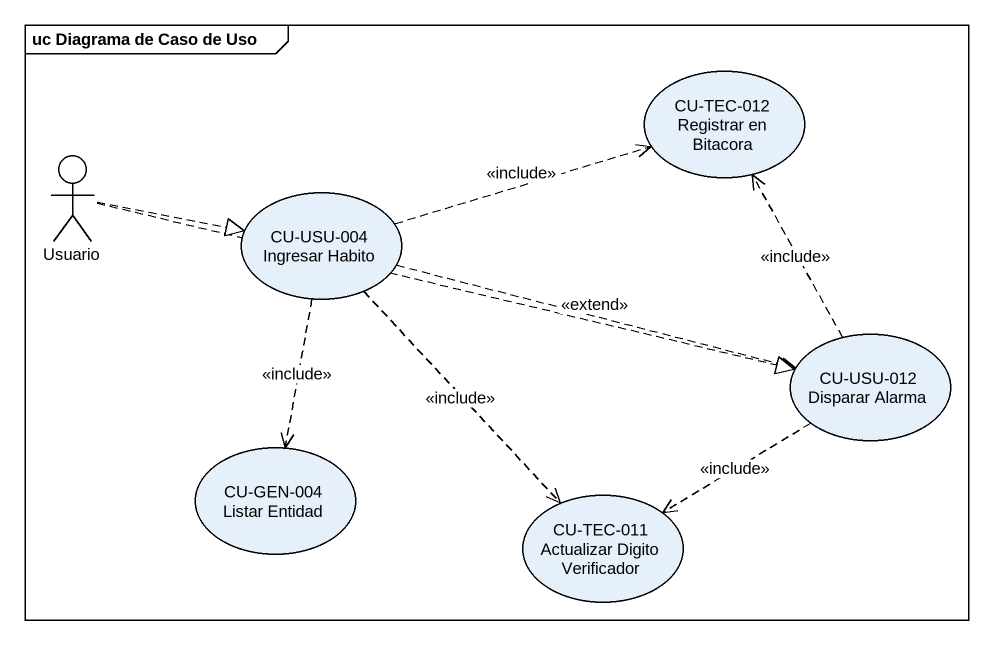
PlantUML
@startuml
mainframe uc Diagrama de Caso de Uso
usecase "CU-TEC-012 Registrar en Bitacora" as CU_TEC_012_Registrar_en
actor Usuario
usecase "CU-USU-004 Ingresar Habito" as CU_USU_004_Ingresar_Habito
usecase "CU-USU-012 Disparar Alarma" as CU_USU_012_Disparar_Alarma
usecase "CU-GEN-004 Listar Entidad" as CU_GEN_004_Listar_Entidad
usecase "CU-TEC-011 Actualizar Digito Verificador" as CU_TEC_011_Actualizar
Usuario .right.|> CU_USU_004_Ingresar_Habito
Usuario .right.|> CU_USU_012_Disparar_Alarma
CU_USU_004_Ingresar_Habito .right.> CU_TEC_012_Registrar_en : <<include>>
CU_USU_004_Ingresar_Habito .right.> CU_USU_012_Disparar_Alarma : <<extend>>
CU_USU_004_Ingresar_Habito ..> CU_GEN_004_Listar_Entidad : <<include>>
CU_USU_004_Ingresar_Habito ..> CU_TEC_011_Actualizar : <<include>>
CU_USU_012_Disparar_Alarma .up.> CU_TEC_012_Registrar_en : <<include>>
CU_USU_012_Disparar_Alarma ..> CU_TEC_011_Actualizar : <<include>>
@enduml
